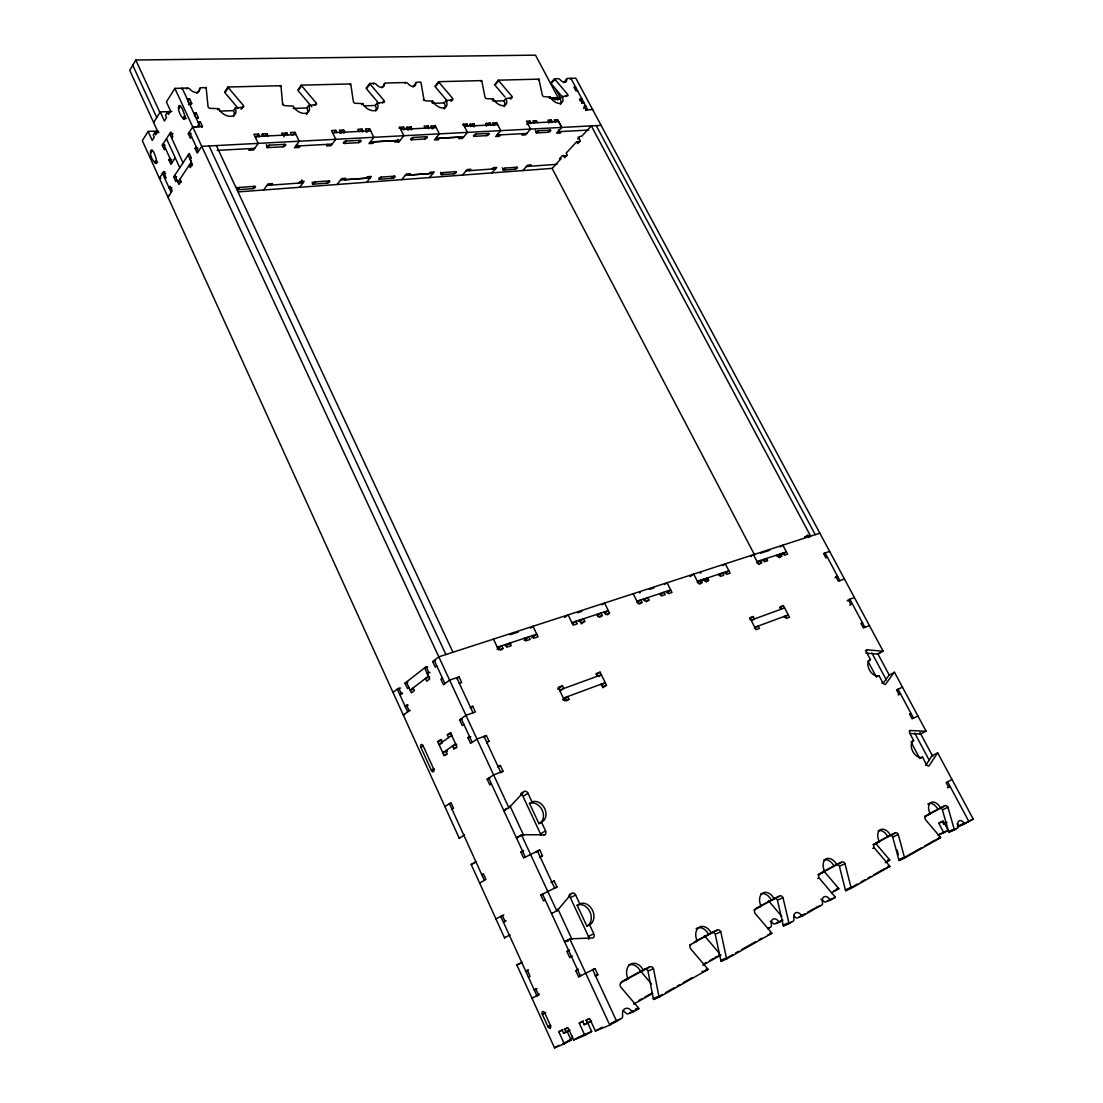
<?xml version="1.0" encoding="UTF-8"?>
<svg xmlns="http://www.w3.org/2000/svg" width="1103" height="1103" viewBox="0 0 1103 1103"><rect width="100%" height="100%" fill="white"/><g stroke="black" fill="none" stroke-linecap="round" stroke-linejoin="round"><path stroke-width="1.5" d="M558.297 98.057L535.506 55.15L135.779 60.017L129.74 70.371L157.757 131.574L155.675 134.897L154.641 132.636L158.984 132.443M158.17 130.995L148.105 131.409L142.328 140.701L459.262 838.225L464.501 834.971A3.102 2.509 62.4 0 1 463.894 835.371M153.62 122.543L160.225 111.913L171.82 111.513M238.165 108.342L224.971 92.776A2.854 1.861 35.3 0 1 224.571 92.142L227.921 87.027A2.868 1.861 35.4 0 0 228.321 87.675L243.446 105.516A2.854 1.861 35.7 0 1 243.529 107.129L235.187 108.094A10.079 6.618 35.3 0 1 230.692 116.339A10.079 6.618 35.3 0 1 218.67 108.673L209.515 108.328A2.909 1.916 34.9 0 1 208.053 106.743L206.206 88.24A2.895 1.889 34.6 0 0 205.999 87.592L200.953 87.716A2.909 1.889 34.6 0 0 199.409 89.288A5.832 3.805 34.3 0 1 196.279 92.445A5.832 3.805 34.3 0 1 190.309 89.522L189.688 88.929A2.937 1.916 34.2 0 0 187.317 88.061L174.839 88.378L166.401 101.959L170.62 111.086L168.483 114.505L167.422 112.216L170.345 112.106M181.637 89.067L182.174 88.185L200.057 126.569L192.722 126.886L188.282 133.725L190.433 138.358L191.536 136.662M154.641 132.636L153.248 134.869L154.282 137.117L152.214 140.412L148.105 131.409M167.422 112.216L165.478 115.332L166.525 117.607L164.402 120.999L160.225 111.913M186.765 88.929L187.317 88.061M150.656 153.22L152.2 150.78M178.686 108.907L180.313 106.315M187.772 101.697L189.592 98.815L191.729 103.406L191.177 104.261M165.381 148.229L164.319 149.87L162.251 145.32L170.731 132.015L172.826 136.593L171.765 138.261M188.475 104.785L189.302 103.489L191.729 103.406M198.209 92.032L197.658 92.886A2.895 1.889 34.5 0 0 196.472 93.341M198.568 91.452L200.401 88.585M155.964 160.997L154.93 162.61A2.096 1.075 83.4 0 0 156.474 163.092A2.096 1.075 83.4 0 0 156.474 160.183C151.621 140.343 146.478 154.144 154.93 162.61L157.632 162.458M184.229 116.794L183.139 118.517A2.165 1.131 84.4 0 0 184.766 118.959A2.165 1.131 84.4 0 0 184.78 115.939C179.127 95.864 174.701 109.487 183.139 118.517L186.379 118.393M155.44 161.81L156.474 160.183M183.677 117.663L184.78 115.939M205.448 88.447L205.999 87.592M194.362 115.856L196.21 112.989L198.361 117.607L197.795 118.462M175.212 157.757L170.937 164.319L168.842 159.742L169.903 158.115M164.747 171.723L163.547 171.792L159.37 178.217L160.817 178.121M197.92 125.535L200.332 121.84L202.483 126.473L201.932 127.328M225.536 91.921L228.321 87.675M925.72 765.344L931.952 755.858A2.661 1.641 61.1 0 1 932.311 755.555L937.715 752.894L973.26 819.143L961.678 825.196M176.852 179.927L175.777 181.54L173.681 176.949L189.233 153.386L191.37 158.032L190.267 159.701L192.405 164.347L190.199 167.656L189.137 165.34L192.046 165.16M217.829 109.955L218.684 108.687M601.121 125.37L201.752 146.341L197.258 153.11L195.107 148.45L196.224 146.754M169.559 194.776L167.973 197.147L172.206 190.791L170.124 186.228L169.062 187.827L171.944 187.62M233.602 116.546A10.065 6.618 35.3 0 0 233.491 110.631L235.187 108.094M240.992 109.169L242.881 106.371M241.626 108.701L242.191 107.846M280.231 86.517L280.81 85.689L227.921 87.027M256.034 137.641L258.543 134.056L259.619 136.317L259.04 137.144M250.078 148.602L248.933 150.256L253.58 149.994L258.226 143.376L253.897 134.276L258.543 134.056M261.811 134.69L262.39 133.863L266.995 133.642L268.07 135.903M282.685 104.992L281.017 86.31A2.771 1.779 36.7 0 0 280.81 85.689M265.051 136.4L266.995 133.642M378.825 103.351L366.486 88.805A2.633 1.641 39.1 0 1 366.113 88.212L369.684 83.428A2.633 1.641 39.1 0 0 370.07 84.035L384.202 100.69A2.633 1.654 39.5 0 1 384.354 102.193L377.129 103.075A9.265 5.832 39.2 0 1 373.627 110.741A9.265 5.832 39.2 0 1 362.749 103.585L354.752 103.241A2.675 1.682 38.8 0 1 353.387 101.752L350.809 84.517A2.661 1.668 38.5 0 0 350.602 83.925L301.243 85.165L297.769 90.115A2.744 1.751 37.3 0 0 298.155 90.722L311.804 106.839M298.734 89.908L301.629 85.786A2.744 1.751 37.4 0 1 301.243 85.165M239.503 187.413L237.848 189.73A2.013 0.924 -23.4 0 1 236.966 188.71A2.013 0.924 -23.4 0 1 239.489 187.427L254.435 186.324A1.999 0.91 -23.7 0 1 255.276 187.358A1.999 0.91 -23.7 0 1 252.766 188.641M269.559 145.169L267.808 147.623A2.068 0.979 -24.2 0 1 266.954 146.492A2.068 0.979 -24.2 0 1 269.546 145.169L284.726 144.341A2.054 0.965 -24.5 0 1 285.525 145.486A2.054 0.965 -24.5 0 1 282.961 146.796L267.795 147.637L266.374 144.617M281.596 133.739L286.697 132.691L287.773 134.938M283.774 136.786L286.697 132.691M307.516 112.699A9.637 6.218 37.4 0 0 306.855 107.956L308.619 105.502L316.368 104.578A2.744 1.751 37.7 0 0 316.244 103.02L301.629 85.786M254.435 186.324L252.78 188.627L237.834 189.744L236.69 187.248M282.961 146.796L284.726 144.341M292.971 135.021L294.928 132.305L299.216 141.239M314.479 105.474L315.651 103.847M263.631 189.992L268.084 183.898L272.482 183.581L271.366 185.097M299.23 141.225L294.487 147.719L298.941 147.471L300.126 145.858M883.172 683.226L888.894 675.408A2.592 1.613 59 0 1 889.266 675.133L894.464 672.251L926.079 731.179L920.26 734.019L909.989 733.481A2.661 1.654 60.4 0 1 910.154 730.476L925.61 731.289A2.647 1.627 60.3 0 0 926.079 731.179M350.009 84.724L350.602 83.925M367.092 88.019L370.07 84.035M333.823 133.008L335.822 130.333L336.898 132.512M298.734 183.112L299.878 181.595L304.138 181.292L299.602 187.303M327.867 144.341L326.667 145.927L330.983 145.693L335.795 139.309L331.52 130.54L335.822 130.333M373.379 84.118L373.972 83.332A2.633 1.641 39.2 0 1 376.026 84.118L376.578 84.669A5.239 3.254 39.3 0 0 381.776 87.344A5.239 3.254 39.3 0 0 384.189 84.462L384.189 83.911A2.62 1.613 39.5 0 1 385.388 83.042L405.656 82.518A2.578 1.586 40 0 1 407.655 83.304L408.207 83.842A5.143 3.157 40.1 0 0 413.267 86.475A5.143 3.157 40.1 0 0 415.569 83.649L415.569 83.097A2.564 1.572 40.2 0 1 416.713 82.242L420.794 82.132A2.551 1.558 40.2 0 1 421.015 82.725L423.91 99.339A2.564 1.586 40.5 0 0 425.22 100.773L432.693 101.118A8.907 5.474 40.9 0 0 443.034 108.025A8.907 5.474 40.9 0 0 446.081 100.635L452.795 99.794A2.523 1.544 41.1 0 0 452.616 98.346L438.953 82.256A2.537 1.544 40.7 0 1 438.58 81.691L434.913 86.31A2.523 1.544 40.7 0 0 435.285 86.875L447.198 100.911M339.862 133.146L340.469 132.346L339.393 130.168L343.667 129.961L344.729 132.126L343.833 133.325M361.853 104.785L362.763 103.585M341.061 133.408L343.667 129.961M381.79 87.785L382.383 86.985M382.782 86.461L384.782 83.828M314.975 181.912L313.266 184.16A1.93 0.869 -24.8 0 1 312.535 183.167A1.93 0.869 -24.8 0 1 314.962 181.926L328.873 180.906A1.916 0.855 -25.1 0 1 329.563 181.912A1.916 0.855 -25.1 0 1 327.15 183.139L313.252 184.173L312.232 182.036M344.301 143.445L358.392 142.659A1.972 0.896 -25.9 0 0 360.86 141.405A1.972 0.896 -25.9 0 0 360.198 140.302L346.108 141.06A1.985 0.91 -25.6 0 0 343.612 142.342A1.985 0.91 -25.6 0 0 344.301 143.445L346.121 141.046M375.709 110.976A9.265 5.846 39.2 0 0 375.323 105.447L377.129 103.075M359.936 131.712L361.963 129.079L363.025 131.229L362.418 132.029M382.396 103.062L383.596 101.49M365.906 131.85L366.513 131.064L365.451 128.913L369.602 128.706L373.862 137.323L368.967 143.583L373.104 143.349L374.331 141.791L396.101 140.591L394.874 142.135L398.9 141.915L403.836 135.738L399.603 127.272L403.615 127.079L404.677 129.189L404.056 129.961M327.15 183.139L328.873 180.906M358.392 142.659L360.212 140.302M366.968 132.126L369.602 128.706M405.049 83.304L405.656 82.518M337.077 184.491L341.696 178.576L345.777 178.286L344.619 179.761L366.141 178.217L367.299 176.742L371.284 176.452L366.623 182.298M413.074 86.916L416.107 83.028M398.983 128.045L399.603 127.272M423.29 100.111L423.91 99.339M401.561 129.658L403.615 127.079M435.906 86.117L438.953 82.256M406.345 127.686L410.95 126.721L411.998 128.817L411.074 129.989M407.393 129.796L408.013 129.023L406.952 126.914M408.275 130.071L410.95 126.721M431.769 102.276L432.693 101.118M412.081 138.978L411.46 139.75A1.916 0.855 -26.8 0 1 410.895 138.675A1.916 0.855 -26.8 0 1 413.308 137.448L426.475 136.744A1.903 0.841 -27 0 1 427.013 137.806A1.903 0.841 -27 0 1 424.614 139.033L411.46 139.75L413.308 137.448M379.556 179.279L392.585 178.3A1.861 0.8 -26.2 0 0 394.902 177.128A1.861 0.8 -26.2 0 0 394.336 176.163L381.321 177.1A1.861 0.813 -26 0 0 378.963 178.3A1.861 0.813 -26 0 0 379.556 179.279L381.335 177.087M444.247 109.004A8.893 5.474 40.8 0 0 444.219 102.937L446.081 100.635M425.979 128.458L428.047 125.894L429.108 127.976L428.488 128.748M450.755 100.635L451.996 99.118M451.141 101.2L451.761 100.442M430.68 126.514L435.202 125.549L439.408 133.863L434.417 139.929L438.277 139.723L439.532 138.206L459.882 137.103L458.627 138.606L462.405 138.385L467.451 132.388L463.26 124.198L462.626 124.956M431.728 128.582L432.362 127.824L431.301 125.742M432.5 128.858L435.202 125.549M394.35 176.135L392.585 178.3L391.827 176.77M424.614 139.033L426.475 136.744M481.018 81.346L481.639 80.602A2.468 1.475 41.6 0 1 481.859 81.153L485.003 97.243A2.468 1.489 41.9 0 0 486.271 98.622L493.289 98.967A8.59 5.157 42.2 0 0 503.175 105.667A8.59 5.157 42.2 0 0 505.863 98.525L512.15 97.726A2.44 1.461 42.4 0 0 511.944 96.319L498.708 80.726A2.44 1.448 42 0 1 498.335 80.174L494.613 84.655A2.44 1.448 42 0 0 494.971 85.207L504.871 96.871M401.726 179.665L406.455 173.916L410.288 173.64L409.103 175.087L429.274 173.598L430.473 172.178L434.21 171.903L429.439 177.583M495.592 84.462L498.708 80.726M464.928 126.528L467.024 124.019L468.072 126.059M469.52 124.625L473.89 123.688L474.924 125.728L473.987 126.845M521.361 835.219L517.155 837.687A3.24 2.551 63.2 0 0 516.438 837.853L521.485 834.888L556.794 910.926A3.323 2.578 66.5 0 0 557.401 910.485L571.961 893.113A3.281 2.523 65.9 0 1 575.614 894.988L579.792 903.895A11.54 8.838 66.7 0 1 592.573 910.43A11.54 8.838 66.7 0 1 589.581 924.797L593.8 933.8A3.323 2.537 67.6 0 1 592.945 937.964L570.554 938.818A3.364 2.592 68.1 0 0 569.837 939.025L564.515 941.617A3.35 2.592 68.2 0 1 564.86 941.479M492.352 100.097L493.289 98.967M470.567 126.666L471.188 125.907L470.154 123.867M471.781 126.197L473.89 123.688M504.154 106.633A8.576 5.157 42.2 0 0 503.974 100.759L505.863 98.525M443.53 172.551L441.738 174.674A1.806 0.758 -27 0 1 441.241 173.722A1.806 0.758 -27 0 1 443.516 172.564L455.746 171.668A1.792 0.745 -27.2 0 1 456.201 172.633A1.792 0.745 -27.2 0 1 453.94 173.778L441.724 174.688L440.538 172.275M474.276 136.303L476.165 134.07L488.505 133.408A1.848 0.786 -28 0 1 488.919 134.456A1.848 0.786 -28 0 1 486.588 135.641L474.262 136.317A1.861 0.8 -27.8 0 1 473.821 135.283A1.861 0.8 -27.8 0 1 476.165 134.083M485.596 123.839L489.911 122.916L490.945 124.942M486.326 126.238L487.278 125.122L486.23 123.095M510.055 98.539L511.309 97.064M487.802 125.397L489.911 122.916M510.565 99.077L511.185 98.332M492.324 123.522L496.598 122.598L500.762 130.65L495.674 136.538L499.301 136.345L500.569 134.869M493.358 125.535L493.992 124.791L492.958 122.778M494.489 125.066L496.598 122.598M453.94 173.764L455.746 171.668M486.602 135.628L488.505 133.408M538.167 79.885L538.788 79.14A2.385 1.393 42.8 0 1 539.009 79.692L542.373 95.272A2.385 1.406 43.1 0 0 543.586 96.623L550.204 96.954A8.3 4.853 43.3 0 0 559.676 103.461A8.3 4.853 43.3 0 0 562.02 96.54L567.921 95.768A2.358 1.379 43.5 0 0 567.687 94.403L554.85 79.292A2.358 1.365 43.2 0 1 554.492 78.74L550.714 83.097A2.358 1.365 43.1 0 0 551.059 83.635L562.806 97.45M462.391 175.115L467.203 169.531L470.802 169.269L469.588 170.662M551.693 82.918L554.85 79.292M549.253 98.043L550.204 96.954M526.765 124.639L529.964 120.999L530.998 122.971L530.364 123.701M563.619 82.739L566.777 79.14M570.265 79.058L570.899 78.327L587.734 109.776M492.048 169.035L493.275 167.642L496.764 167.394L491.91 172.895M523.208 133.628L521.926 135.09L525.455 134.883L530.584 129.079L526.448 121.165L529.964 120.999M534.252 123.109L536.375 120.682L537.409 122.654M555.043 99.89L556.56 98.167L557.553 100.042L560.062 97.216L556.077 89.715M560.421 104.399A8.3 4.867 43.3 0 0 560.103 98.705L562.02 96.54M565.77 96.568L567.052 95.12M574.953 87.813L575.587 87.096L573.946 87.151L575.959 90.915L577.614 90.86M505.395 168.056A1.751 0.703 -27.9 0 0 503.175 169.186A1.751 0.703 -27.9 0 0 503.561 170.11L515.004 169.255A1.737 0.703 -28 0 0 517.197 168.152A1.737 0.703 -28 0 0 516.824 167.229L505.395 168.056L503.575 170.11L502.375 167.794M538.567 130.733A1.806 0.745 -28.7 0 0 536.306 131.891A1.806 0.745 -28.7 0 0 536.651 132.898L548.177 132.25A1.792 0.731 -28.8 0 0 550.425 131.119A1.792 0.731 -28.8 0 0 550.107 130.113L538.567 130.733L536.651 132.884L535.286 130.278M548.577 123.081L551.362 119.965L552.396 121.909L551.748 122.64M555.485 122.061L557.622 119.662L561.744 127.438L556.574 133.16L559.966 132.967L561.248 131.547M515.004 169.255L516.838 167.215M548.177 132.25L550.107 130.099M579.53 99.504L581.819 98.732L579.888 100.869L582.356 100.773M581.557 103.282L583.845 102.51L583.197 103.227M522.781 170.593L527.675 165.16L531.039 164.926L529.812 166.277M583.556 108.342L585.707 105.985L584.066 106.053L586.093 109.845L592.642 109.555M585.445 110.548L586.093 109.845M577.6 139.047L580.164 136.276L581.805 136.179L591.305 125.88L810.636 536.141L809.009 537.23L807.837 535.024L804.611 537.202L809.23 535.7M238.455 191.881L552.245 168.373L561.165 158.556L559.524 158.68L562.02 155.964L566.901 155.633M579.985 141.501L576.704 141.708L566.17 153.124L567.176 155.013L564.667 157.729L563.343 155.206M506.36 808.347L504.485 810.347A3.212 2.537 61.4 0 1 503.878 810.746L509.462 807.286L524.339 791.361A3.185 2.482 61 0 1 527.979 793.291L532.018 801.922A11.182 8.7 61.9 0 1 544.744 808.637A11.182 8.7 61.9 0 1 541.504 822.162L545.585 830.876A3.212 2.496 62.9 0 1 544.661 834.806L543.82 835.288M393.04 692.463L398.748 688.024L401.216 693.429L399.769 694.545L402.581 693.594M408.937 687.459L407.49 688.589L405.008 683.157L426.158 666.695L428.709 672.21L427.206 673.368L429.743 678.883L426.737 681.199L425.468 678.442L429.701 677.021M436.788 665.964L435.258 667.15L432.693 661.607L438.801 656.85L819.846 533.149M407.738 704.776L405.118 706.278L407.917 705.313M442.372 678.028L440.842 679.186L443.42 684.756L449.61 680.11L459.055 676.911L461.647 682.495L459.303 683.295M410.206 710.208L403.257 714.965L404.663 714.482M456.725 678.662L459.055 676.911M505.271 645.862L509.903 643.035L511.185 645.724L506.746 647.199L505.477 644.497M500.693 650.177L503.037 648.426L501.755 645.724L497.067 649.24L499.549 648.412M530.46 628.145L532.97 626.27L538.057 636.817L533.755 638.251L532.473 635.604M531.743 637.892L536.775 634.184L497.288 647.199M564.543 617.487L568.1 614.867L573.146 625.194L577.269 623.829L576 621.251L572.429 623.843M602.017 604.871L604.554 603.038L609.559 613.13L607.16 614.84M581.184 623.926L584.769 621.347L583.515 618.783L578.951 621.513M597.412 615.584L601.011 613.006L602.266 615.543L599.867 617.266M470.388 708.002L472.746 706.306L475.379 711.945L465.962 715.337L459.661 719.832L462.267 725.471L463.853 724.368M604.472 613.351L608.304 610.607L571.878 622.616M420.932 747.448L423.138 745.876L433.603 768.86A2.303 1.324 70.7 0 1 433.438 771.7A2.303 1.324 70.7 0 1 431.37 770.39L420.932 747.448A2.289 1.324 71.3 0 1 421.098 744.608A2.289 1.324 71.3 0 1 423.138 745.876M446.867 754.493L444.068 755.541L437.698 741.63L440.731 739.479L442 742.264M448.631 737.59L447.349 734.791L450.424 732.613L456.89 746.662L453.788 748.813L452.506 746L456.711 744.428M637.12 602.472L640.733 599.908L641.974 602.39L639.561 604.086M664.654 584.438L667.067 582.742L671.989 592.449L668.294 593.662L667.067 591.236M451.706 735.425L438.966 744.415L442.069 743.257M646.537 601.769L648.95 600.073L647.709 597.619L643.573 600.087M660.339 594.793L663.965 592.256L665.206 594.696L661.483 595.923L660.242 593.483M666.901 592.711L670.762 590.008L636.914 601.163M690.078 576.621L693.704 574.098L698.585 583.625L702.156 582.453L700.929 580.068L697.289 582.577M455.58 743.849L442.786 752.756L447.446 751.019M486.602 742.843L489.015 741.202L486.368 735.522L476.979 739.038L470.581 743.422L467.948 737.742L469.547 736.652M444.068 755.541L447.129 753.432L445.846 750.633M722.699 565.632L725.278 563.84L730.117 573.188L726.67 574.332L725.457 571.988M700.253 581.598L703.893 579.089L705.107 581.474L708.65 580.302L707.423 577.931L702.997 580.536M699.729 584.121L702.156 582.453M433.603 768.86L431.37 770.39L434.472 769.205M706.223 581.97L708.65 580.302M718.935 575.435L722.575 572.926L723.789 575.283L720.328 576.428L719.115 574.07M483.955 737.162L486.368 735.522M725.029 573.505L728.904 570.844L697.372 581.24M750.881 556.463L753.459 554.699L758.257 563.854L761.58 562.764L760.381 560.476L756.727 562.944M557.635 689.127L562.489 685.804L563.785 688.493M560.131 690.974L562.571 689.32M780.248 546.909L782.827 545.158L787.583 554.147L784.385 555.209L783.185 552.948L778.318 556.229M762.752 560.655L766.42 558.476L767.605 560.765L764.324 561.854L763.124 559.566M759.14 564.405L761.58 562.764M596.433 674.622L600.101 672.154L606.526 685.28L602.831 687.721M776.857 556.298L780.51 553.83L781.696 556.091L779.256 557.732M598.777 676.525L601.383 674.774L559.511 690.051M782.51 554.506L786.398 551.9L757.058 561.565M566.528 700.888L568.969 699.247L567.673 696.558L562.792 699.84L565.977 698.654M601.314 685.266L605.244 682.647L563.399 698.13M497.88 767.068L500.321 765.468L502.996 771.204L500.555 772.803M444.895 806.596L450.975 802.653L453.526 808.265L451.996 809.244M491.414 783.875L489.787 784.909L487.126 779.159L493.634 774.926L502.996 771.204M749.53 618.948L753.266 616.549L754.493 618.921L751.998 620.506M779.656 607.987L783.392 605.602L789.486 617.239L786.205 618.466L784.978 616.122M754.438 628.42L758.188 626.035L759.415 628.42L756.01 629.689L749.847 617.79L753.266 616.549M835.04 577.779L837.522 576.207L835.991 576.759L838.377 581.198L844.457 579.02M784.261 617.432L788.259 614.909L754.769 627.304M520.74 793.595L523.498 791.871M523.815 795.856L527.979 793.291M847.187 600.901L849.861 599.26L864.917 627.373M849.751 605.271L852.261 603.741L850.744 604.32L848.345 599.825L854.398 597.55M541.504 822.162L538.967 823.665L529.509 803.453L532.018 801.922M509.407 935.33A3.199 2.551 68 0 0 510 934.889L504.526 937.84L471.202 864.49L475.889 861.719A3.13 2.523 64.3 0 1 476.234 861.608M475.82 862.008L471.919 864.311A3.116 2.523 64.4 0 0 471.202 864.49M540.87 835.578A3.199 2.496 63 0 0 540.498 833.827L544.744 831.372M865.359 650.798L867.082 649.805L882.648 651.184A2.578 1.599 58.2 0 0 883.117 651.101L575.821 78.203L567.411 78.423A2.344 1.351 43.4 0 0 566.501 79.209L566.528 79.719A4.688 2.702 43.3 0 1 564.736 82.311A4.688 2.702 43.3 0 1 560.269 79.871L559.759 79.388A2.358 1.365 43.2 0 0 558.021 78.658L554.492 78.74M481.763 874.624L483.348 873.714L485.954 879.449L479.626 883.048M539.601 857.445L542.455 855.845L539.712 849.958L523.622 857.996L520.906 852.095L522.588 851.13M865.855 653.114L877.492 654.12L881.78 651.666M877.492 654.12A2.578 1.613 58.3 0 0 877.974 654.038L883.117 651.101M869.164 660.339L870.446 659.608L866.779 652.728A2.606 1.627 58.2 0 1 867.082 649.805M536.017 852.054L539.712 849.958M522.298 962.326A3.24 2.564 69.6 0 0 521.774 962.505L516.838 964.918L554.519 1047.85L564.281 1043.838L558.78 1031.746L562.24 1030.285L563.619 1033.318L565.963 1032.325L564.584 1029.306L568.073 1027.831L573.643 1039.977L584.866 1035.372L579.227 1023.115L582.798 1021.612L584.218 1024.673L587.513 1023.294L586.093 1020.22L589.705 1018.689L595.399 1031.029L602.238 1027.169M957.694 826.188L958.783 825.582M611.103 1023.515L615.888 1020.813M633.274 1010.968L628.586 1013.616A3.392 2.537 70.6 0 1 625.525 1012.775A6.811 5.115 70.9 0 0 622.506 1010.734M621.844 981.601L644.4 969.289A3.309 2.454 68.8 0 1 647.971 971.081L653.279 998.546A3.337 2.468 69.8 0 0 653.596 999.456L662.462 994.437M665.426 992.755L674.291 987.736M677.242 986.068L680.206 984.386M683.157 982.718L692.036 977.699M694.297 942.072L711.862 932.49A3.171 2.275 67 0 1 715.24 934.241L720.81 960.355A3.199 2.275 67.8 0 0 721.128 961.223L732.75 954.646M735.66 952.992L738.555 951.351M741.464 949.711L755.996 941.479M758.905 939.839L761.815 938.184M774.995 898.297A3.047 2.096 65.5 0 1 777.422 900.186L783.199 925.072A3.075 2.109 66.2 0 0 783.502 925.9L791.623 921.887M804.776 913.863L797.731 917.848A3.047 2.082 65.8 0 1 795.098 917.007A6.108 4.191 66 0 0 793.87 915.862M807.589 912.264L814.634 908.279M829.69 899.758L826.009 901.84A2.992 1.999 65.2 0 1 823.458 900.999A5.998 4.04 65.4 0 0 820.866 899.138M818.385 874.376L836.391 864.545A2.923 1.944 64.2 0 1 839.411 866.227L845.367 889.914A2.951 1.958 64.9 0 0 845.684 890.7L857.541 883.986M860.505 882.303L864.945 879.794M867.909 878.112L870.874 876.43M873.838 874.762L884.22 868.874M873.383 844.36L889.831 835.398A2.826 1.806 63.2 0 1 892.713 837.025L898.793 859.692A2.84 1.82 63.8 0 0 899.097 860.45L921.543 847.752M924.535 846.056L934.999 840.128M924.631 816.413L939.659 808.209A2.73 1.682 62.4 0 1 942.417 809.809L948.58 831.538A2.744 1.696 62.9 0 0 948.883 832.269L956.191 828.656M963.346 824.079L960.286 825.816A2.716 1.668 62.7 0 1 958.052 824.989A5.46 3.364 62.8 0 0 956.963 823.955M595.399 1031.029L609.807 1025.114L621.444 1018.51A3.433 2.578 70.9 0 0 622.616 1015.243A6.839 5.129 70.8 0 1 624.932 1008.735A6.839 5.129 70.8 0 1 631.095 1010.458A3.406 2.551 70.4 0 0 634.156 1011.313L638.844 1008.652A3.406 2.537 70.5 0 0 638.347 1007.825L620.52 986.744A3.378 2.537 69.6 0 1 621.334 982.47L628.021 978.816A11.692 8.741 69 0 1 630.737 964.077A11.692 8.741 69 0 1 643.407 970.419L649.929 966.862A3.309 2.454 68.7 0 1 653.5 968.668L658.877 996.202A3.35 2.468 69.7 0 0 659.194 997.126L653.596 999.456M659.194 997.126L708.002 969.468A3.254 2.344 68.3 0 0 707.506 968.682L690.395 948.442A3.226 2.344 67.5 0 1 691.057 944.402L697.22 941.038A11.209 8.066 67.1 0 1 699.426 927.113A11.209 8.066 67.1 0 1 711.407 933.29L717.419 930.008A3.185 2.275 66.8 0 1 720.797 931.773L726.436 957.969A3.212 2.275 67.7 0 0 726.753 958.838L721.128 961.223M726.753 958.838L771.81 933.303A3.13 2.165 66.6 0 0 771.328 932.559L754.879 913.105A3.102 2.165 65.9 0 1 755.403 909.272L761.098 906.17A10.768 7.473 65.6 0 1 762.876 892.961A10.768 7.473 65.6 0 1 774.223 899L779.793 895.967A3.061 2.109 65.4 0 1 782.992 897.677L788.838 922.646A3.088 2.109 66.1 0 0 789.155 923.473L783.502 925.9M789.155 923.473L793.043 921.281A3.075 2.109 66 0 0 793.857 918.468A6.135 4.191 65.9 0 1 795.47 912.87A6.135 4.191 65.9 0 1 800.737 914.566A3.061 2.082 65.7 0 0 803.37 915.421L821.694 905.039A3.019 2.027 65.3 0 0 822.452 902.295A6.025 4.04 65.3 0 1 823.955 896.849A6.025 4.04 65.3 0 1 829.098 898.545A2.992 1.999 65.1 0 0 831.648 899.4L835.329 897.318A2.992 1.999 65.2 0 0 834.861 896.587L819.06 877.919A2.978 1.999 64.6 0 1 819.46 874.307L824.713 871.439A10.341 6.894 64.3 0 1 826.078 858.934A10.341 6.894 64.3 0 1 836.832 864.821L841.961 862.022A2.937 1.944 64.1 0 1 844.995 863.704L851.006 887.46A2.964 1.958 64.8 0 0 851.323 888.246L845.684 890.7M851.323 888.246L889.845 866.42A2.882 1.861 64.1 0 0 889.404 865.717L874.155 847.724A2.868 1.861 63.5 0 1 874.458 844.278L879.339 841.617A9.968 6.411 63.3 0 1 880.373 829.718A9.968 6.411 63.3 0 1 890.604 835.467L895.388 832.862A2.826 1.806 63.2 0 1 898.283 834.488L904.405 857.224A2.854 1.82 63.7 0 0 904.722 857.982L899.097 860.45M904.722 857.982L940.597 837.66A2.785 1.737 63.1 0 0 940.17 836.984L925.445 819.612A2.771 1.737 62.7 0 1 925.665 816.33L930.215 813.835A9.624 5.984 62.4 0 1 930.96 802.488A9.624 5.984 62.4 0 1 940.721 808.099L945.188 805.673A2.73 1.682 62.3 0 1 947.946 807.272L954.164 829.07A2.757 1.696 62.9 0 0 954.467 829.801L948.883 832.269M954.467 829.801L957.583 828.036A2.744 1.696 62.8 0 0 958.107 825.637A5.487 3.364 62.8 0 1 959.155 820.853A5.487 3.364 62.8 0 1 963.636 822.507A2.73 1.668 62.6 0 0 965.87 823.334M639.519 592.904L640.25 592.518M573.643 1039.977L580.454 1036.144M584.866 1035.372L591.691 1031.512L587.472 1022.371M943.796 832.751L948.139 830.297L943.12 820.853L938.763 823.279L943.796 832.751L938.115 835.274M554.519 1047.85L559.042 1045.299M638.706 1000.545L641.643 998.891M644.579 997.236L651.928 993.114M703.493 964.132L706.485 962.45M709.477 960.768L713.972 958.245M567.645 1041.246L571.202 1039.247A3.309 2.551 72.5 0 0 572.402 1036.062M633.646 1004.13L652.755 993.389M702.776 965.249L720.742 955.157A3.019 2.165 67.7 0 0 720.411 954.591M767.729 928.726L770.556 927.14A2.923 2.027 66.3 0 0 771.452 925.293L771.176 922.811A5.832 4.026 66.3 0 1 776.815 919.64L778.58 921.281A2.895 1.999 66.1 0 0 780.51 921.543L782.965 920.164M831.372 892.934L838.79 888.77A2.799 1.861 64.9 0 0 838.363 888.094L823.583 870.653M885.226 862.656L889.735 860.119A2.702 1.737 63.9 0 0 889.308 859.471L875.92 843.657M564.281 1043.838L571.078 1040.005L566.956 1030.988M877.754 676.442L879.05 675.725L882.758 682.66A2.62 1.641 59.1 0 0 885.502 684.301L894.092 672.527A2.606 1.613 58.9 0 1 894.464 672.251M563.619 1033.318L567.7 1031.043M565.963 1032.325L570.058 1030.05M584.218 1024.673L591.056 1020.854M938.763 823.279L942.389 821.638L943.644 824.01L946.539 822.397M587.513 1023.294L591.622 1020.992M558.78 1031.746L562.861 1029.485M564.584 1029.306L567.3 1027.789M579.227 1023.115L583.335 1020.84M586.093 1020.22L588.837 1018.689M881.876 683.143L882.758 682.66M550.535 1025.39L547.984 1026.783L550.549 1025.68M755.569 908.638L774.209 898.476A3.047 2.096 65.5 0 1 774.568 898.338M643.407 970.419L625.263 980.029L628.021 978.816M711.407 933.29L694.435 942.279L697.22 941.038M774.223 899L758.312 907.424L761.098 906.17M836.832 864.821L821.928 872.694L824.713 871.439M890.604 835.467L876.554 842.885L879.339 841.617M940.721 808.099L927.444 815.117L930.215 813.835M898.118 694.945L900.489 693.801L899.607 694.27M545.737 1012.499L542.331 1014.346L548.343 1027.5L550.287 1028.479L550.852 1026.424L544.868 1013.216A2.454 1.393 65.2 0 0 542.579 1011.548A2.454 1.393 65.2 0 0 542.331 1014.346L544.868 1013.216M551.004 882.565L554.189 881.007L556.96 886.964L554.064 888.508M553.32 881.476L554.189 881.007M495.95 918.951L502.389 915.518L505.036 921.322L503.423 922.177L506.167 920.867M545.268 900.089L543.545 900.999L540.787 895.043L556.96 886.964M595.592 975.976L597.867 974.749L595.027 968.641L592.311 969.882M578.565 969.247L575.807 970.695L578.634 976.803L581.391 975.342M595.027 968.641L578.634 976.803M951.986 779.463L946.14 782.565L948.69 787.321L950.152 786.536L947.408 787.832M533.3 997.429L531.936 998.146L538.636 995.085L535.934 989.143L534.252 989.915L536.982 988.481M536.017 995.981L539.491 994.148M910.14 713.944L911.037 713.489L909.548 714.179L912.043 718.839L917.958 716.04M569.327 894.478L570.196 894.023M571.23 897.263L575.614 894.988M569.644 950L566.887 951.42L569.699 957.487L572.457 956.067M557.401 910.485L551.541 913.629A3.309 2.578 66.7 0 0 552.148 913.174M909.258 730.931L910.154 730.476M589.581 924.797L586.906 926.12L577.145 905.26L579.792 903.895M528.461 969.785L525.731 971.191L527.399 970.392L530.088 976.293L528.42 977.093M910.995 741.974L913.684 740.609L909.906 733.55M937.715 752.894A2.661 1.641 61 0 0 937.357 753.197L929.057 765.882A2.689 1.668 61.2 0 1 926.299 764.269L922.508 757.154L919.792 758.492L911.726 743.339M521.664 962.698L517.541 964.711A3.226 2.564 69.8 0 0 516.838 964.918M569.672 939.246L565.232 941.41L568.045 941.3M700.06 573.064L701.094 572.609M588.588 939.425A3.309 2.537 67.8 0 0 588.437 936.392L592.904 934.227M566.887 951.42L568.665 950.565M503.823 914.925L500.776 916.386L536.954 995.844M569.699 957.487L571.478 956.646M540.787 895.043L543.558 893.72M575.807 970.695L577.6 969.854M939.659 808.209L944.485 805.99M924.976 816.647L925.665 816.33M943.106 809.492L947.946 807.272M889.831 835.398L894.685 833.179M873.066 844.912L874.458 844.278M893.416 836.708L898.283 834.488M540.139 856.893L542.455 855.845M836.391 864.545L841.258 862.339M872.749 848.359L873.452 848.042M818.068 874.927L819.46 874.307M595.151 975.976L597.867 974.749M840.114 865.91L844.995 863.704M817.654 878.553L818.357 878.236M774.913 898.159L779.09 896.284M902.475 687.183L896.532 689.858L899 694.476M943.644 824.01L946.981 822.521M754.011 909.906L755.403 909.272M778.111 899.869L782.992 897.677M520.906 852.095L523.691 850.854M711.862 932.49L716.716 930.325M689.665 945.023L691.057 944.402M939.618 834.089L948.139 830.297M960.23 824.934L963.126 823.651M967.317 821.79L973.26 819.143M957.335 826.754L968.93 821.597L947.601 781.793M715.93 933.938L720.797 931.773M948.58 831.538L952.758 829.69M887.557 860.243L889.308 859.471M938.763 837.604L940.17 836.984M885.93 861.801L889.735 860.119M936.406 839.507L940.597 837.66M644.4 969.289L649.226 967.166M898.793 859.692L902.999 857.844M620.644 982.773L621.334 982.47M648.661 970.792L653.5 968.668M836.598 888.866L838.363 888.094M887.984 866.338L889.404 865.717M833.51 891.072L838.79 888.77M885.626 868.268L889.845 866.42M845.367 889.914L849.586 888.067M779.78 921.377L775.23 923.831A2.895 1.999 66.2 0 1 773.3 923.569L771.548 921.943A5.805 4.026 66.4 0 0 770.184 921.239M780.662 921.005L781.544 920.619M831.097 899.152L832.503 898.531M833.909 897.925L835.329 897.318M776.098 923.445L780.51 921.543M827.415 901.234L831.648 899.4M767.909 928.285L769.673 927.526M817.447 906.873L820.274 905.646M799.137 917.241L803.37 915.421M783.199 925.072L787.418 923.252M718.522 955.17L719.404 954.798M769.922 933.152L771.328 932.559M720.742 955.157L715.461 957.404A3.006 2.151 67.8 0 0 715.254 957.032M767.578 935.123L771.81 933.303M720.81 960.355L725.016 958.562M706.099 969.275L707.506 968.682M708.002 969.468L702.377 971.84A3.24 2.344 68.4 0 0 702.032 971.233M653.279 998.546L657.471 996.795M635.549 1008.997L636.941 1008.404M634.652 1010.389L638.844 1008.652M629.965 1013.05L634.156 1011.313M569.479 1039.95L570.334 1039.605M617.266 1020.234L620.051 1019.089M562.695 1043.466L571.078 1040.005M581.86 1035.565L591.691 1031.512M610.897 1023.598L616.66 1021.226L592.738 969.854M869.44 625.58L863.401 627.979L860.988 623.457L862.505 622.864M487.126 779.159L489.939 778.042M497.991 766.392L500.321 765.468M486.671 742.085L489.015 741.202M453.788 748.813L456.601 747.751M467.948 737.742L470.774 736.694M568.969 699.247L564.695 700.832L558.215 687.362L562.489 685.804M606.526 685.28L602.431 686.797L601.149 684.163M437.698 741.63L441.903 740.072M447.349 734.791L451.554 733.247M751.074 620.162L784.605 607.932M600.101 672.154L596.006 673.643L597.288 676.263M783.392 605.602L780.097 606.802L781.31 609.132M459.661 719.832L462.474 718.811M470.402 707.147L472.746 706.306M827.429 557.373L825.899 557.897L823.541 553.485L829.649 551.403M413.446 689.099L410.178 690.202L428.46 676.139L424.641 667.866L427.633 666.888M401.216 693.429L402.374 693.042M400.582 688.051L397.314 689.141L407.586 711.711M427.206 673.368L430.032 672.43M503.037 648.426L498.57 649.901L493.455 639.106M584.769 621.347L580.688 622.699L579.42 620.12M602.266 615.543L598.253 616.88L596.999 614.33M609.559 613.13L605.588 614.44L604.334 611.917M641.974 602.39L638.154 603.658L633.191 593.731M648.95 600.073L645.158 601.342L643.918 598.86M781.696 556.091L778.47 557.167L777.27 554.906M405.008 683.157L407.82 682.219M507.545 644.8L510.799 643.725M704.996 579.599L707.919 578.634M763.979 560.131L767.081 559.111M526.558 639.478L524.159 640.278L528.875 636.789L530.143 639.437L525.8 640.884L524.532 638.223M510.234 634.666L518.355 632.019M577.365 612.827L581.86 611.365M649.433 589.402L654.134 587.871M760.394 553.306L769.715 550.287M432.693 661.607L435.533 660.669M266.981 185.414L303.008 182.795L301.643 179.927M340.551 180.051L370.139 177.9M405.284 175.336L433.024 173.323M466.004 170.91L495.564 168.759M526.448 166.512L557.056 164.292M181.237 182.023L177.886 182.243L191.315 162.044L188.117 155.082M173.681 176.949L176.577 176.77M166.374 177.831L164.568 177.955L165.615 176.342L163.547 171.792M165.698 173.199L162.499 173.405L171.144 192.391M168.842 159.742L171.737 159.577M217.167 150.394L254.738 148.34M295.673 146.092L332.196 144.093M370.194 142.011L400.127 140.371M435.657 138.427L463.674 136.882M496.957 135.062L526.738 133.435M557.87 131.726L588.657 130.044M195.107 148.45L198.03 148.285M162.251 145.32L165.133 145.182M294.928 132.305L290.447 132.512L291.523 134.745M361.963 129.079L357.772 129.285L358.833 131.436M428.047 125.894L424.131 126.087L425.179 128.169M463.26 124.198L467.024 124.019M536.375 120.682L532.887 120.861L533.921 122.819M551.362 119.965L547.929 120.13L548.949 122.088M557.622 119.662L554.216 119.827L555.236 121.771M254.972 136.565L295.99 134.538M332.582 132.746L370.663 130.871M400.665 129.382L436.25 127.631M464.294 126.266L497.632 124.625M527.468 123.15L558.642 121.62L561.73 127.452M188.282 133.725L191.205 133.587M173.033 133.532L169.655 133.697L183.029 162.789M192.722 126.886L202.483 126.473M197.892 121.937L200.332 121.84M195.92 117.704L198.361 117.607M550.094 98.346L559.855 98.057M219.759 111.141L233.491 110.631M293.191 108.452L306.855 107.956M364.155 105.86L375.323 105.447M432.335 103.365L444.219 102.937M493.096 101.145L503.974 100.759M551.459 99.022L560.103 98.705M193.77 113.085L196.21 112.989M550.48 97.919L558.697 97.602M187.165 98.884L189.592 98.815M369.684 83.428L373.972 83.332M438.58 81.691L481.639 80.602M498.335 80.174L538.788 79.14M544.661 834.806L522.202 834.723A3.254 2.551 63.1 0 0 521.485 834.888M768.446 900.696L781.834 916.51M704.376 935.62L719.294 953.254M640.181 970.599L651.528 984.041M596.227 125.618L815.255 534.638M825.072 552.961L839.893 580.661M898.021 689.182L913.518 718.136M877.974 654.024L889.183 674.981M919.943 732.433L932.793 756.451M580.178 98.787L582.205 102.579M871.866 652.907L886.316 679.931M914.718 733.081L929.209 760.188M867.868 661.083L876.444 677.173M578.248 137.034L580.275 140.839L577.71 143.597L576.704 141.708M558.435 130.071L559.966 132.967M552.107 168.387L754.686 555.14M497.743 133.339L499.301 136.345M437.022 137.241L438.277 139.723M397.631 139.378L398.9 141.915M297.658 144.81L298.941 147.471M282.189 132.911L283.264 135.159M262.39 133.863L263.465 136.138M540.498 833.827L522.987 796.366A3.171 2.482 61.1 0 0 521.374 794.615M588.437 936.392L570.361 897.718A3.268 2.523 66.1 0 0 568.721 895.939M216.353 145.582L452.961 652.245M209.087 145.968L445.915 654.534M456.697 677.711L473.035 712.786M484.024 736.39L500.665 772.141M537.395 850.992L554.644 888.053M510.013 805.976L523.773 835.564M557.87 908.955L572.03 939.425M174.839 88.378L508.841 807.686A3.212 2.537 61.3 0 0 509.462 807.286M569.837 939.025L609.807 1025.114M189.385 132.015L198.375 151.428M434.224 660.421L444.964 683.598M461.233 718.715L472.181 742.333M488.753 778.111L525.318 857.031M542.497 894.119L580.426 975.976M135.779 60.017L159.894 112.451M132.746 65.215L156.736 117.511M166.47 138.702L179.775 167.725M180.051 178.989L181.113 181.292L178.962 184.518L174.743 175.363M413.115 687.941L414.37 690.671L411.433 692.918L406.442 682.04M163.299 143.68L171.999 162.679M406.566 705.189L409.034 710.622M449.445 803.646L484.369 880.346M897.042 849.903L898.118 853.901A2.661 1.696 63.7 0 0 898.407 854.604M920.729 733.909A2.633 1.627 60.4 0 1 920.26 734.019M922.508 757.154A9.375 5.832 60.8 0 1 912.843 751.488A9.375 5.832 60.8 0 1 913.684 740.609M577.145 905.26A11.526 8.838 66.8 0 1 589.912 911.767A11.526 8.838 66.8 0 1 586.906 926.12M529.509 803.453A11.168 8.686 61.9 0 1 542.207 810.154A11.168 8.686 61.9 0 1 538.967 823.665M879.05 675.725A9.155 5.749 58.7 0 1 869.412 669.948A9.155 5.749 58.7 0 1 870.446 659.608M816.51 907.066A3.006 2.027 65.4 0 1 816.041 907.479M952.372 830.145A2.744 1.696 62.8 0 1 951.999 830.504M628.682 964.987A11.664 8.727 69.1 0 1 640.65 971.633M696.117 928.698A11.182 8.066 67.1 0 1 708.622 934.531M760.684 893.954A10.754 7.473 65.6 0 1 771.438 900.255M823.844 859.968A10.313 6.894 64.3 0 1 834.033 866.089M878.112 830.766A9.955 6.411 63.3 0 1 887.832 836.736M927.802 804.018A9.61 5.984 62.5 0 1 928.671 803.549M929.65 803.329A9.61 5.984 62.5 0 1 937.95 809.381M505.133 937.398A3.185 2.551 68.2 0 1 504.526 937.84M459.868 837.825A3.088 2.509 62.5 0 1 459.262 838.225M283.264 104.151A2.785 1.792 37 0 0 284.671 105.695L293.219 106.053A9.637 6.204 37.4 0 0 296.597 110.272A9.651 6.218 37.4 0 0 309.005 110.989A9.637 6.204 37.4 0 0 308.606 105.502M307.117 113.664A9.637 6.218 37.4 0 1 306.496 114.478"/></g></svg>
